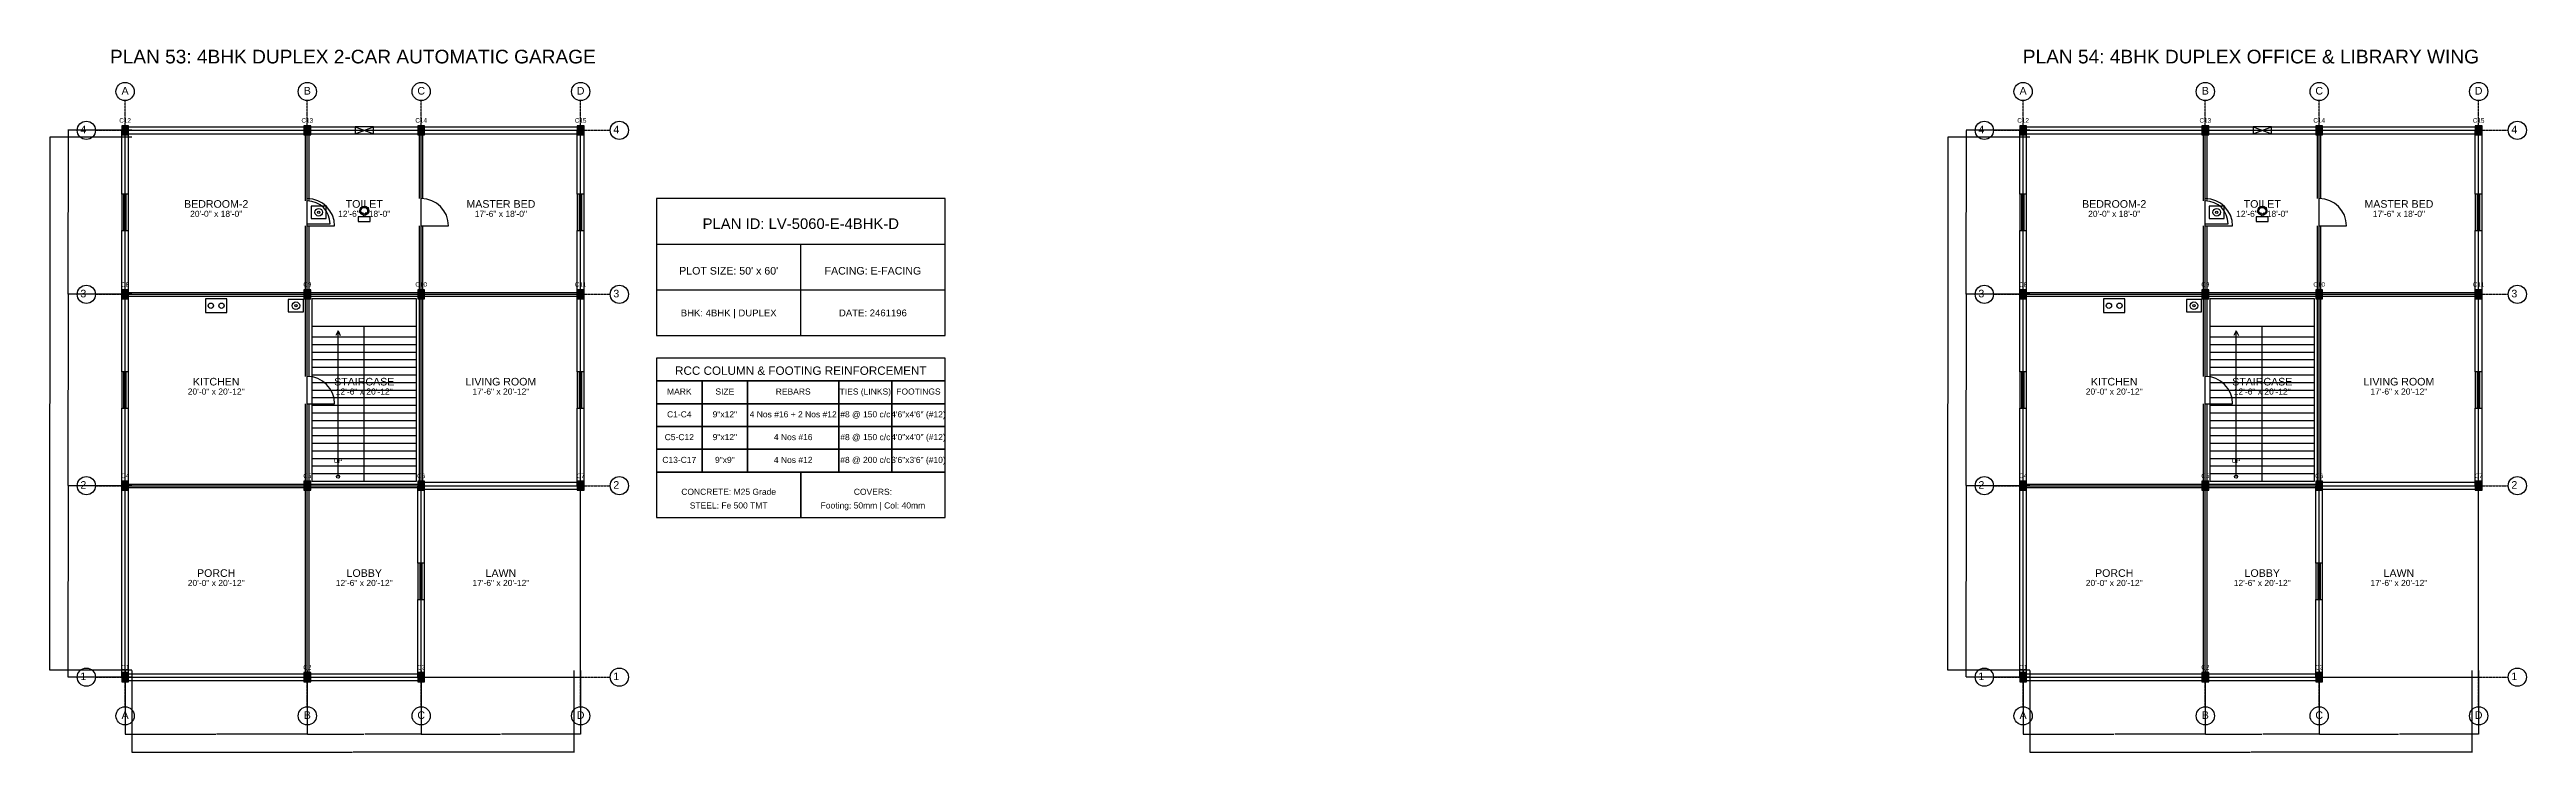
# Model space of a CAD drawing. Header units: inches. Extents: x -134 to 23580, y -99 to 23207.
# Drawn here: x 4900 to 8163, y 12401 to 13326 of the extents above; entities that cross this region are included whole.
import ezdxf
from ezdxf.enums import TextEntityAlignment as Align

# ---------------------------------------------------------------- set-up
doc = ezdxf.new("R2010")
doc.units = ezdxf.units.IN
doc.header["$MEASUREMENT"] = 0
doc.linetypes.add('CENTER', pattern=[2, 1.25, -0.25, 0.25, -0.25])
for name, color, linetype in [('A-COL-HATCH', 251, 'Continuous'), ('A-COLUMN', 1, 'Continuous'), ('A-DIM', 5, 'Continuous'), ('A-DOOR', 30, 'Continuous'), ('A-FIXTURE', 8, 'Continuous'), ('A-STAIR', 6, 'Continuous'), ('A-TEXT', 2, 'Continuous'), ('A-WALL-EXT', 7, 'Continuous'), ('A-WALL-INT', 9, 'Continuous'), ('A-WINDOW', 4, 'Continuous'), ('S-BEAM-FRAMING', 2, 'Continuous'), ('S-BUBBLE', 4, 'Continuous'), ('S-GRID-CENTER', 8, 'CENTER'), ('S-TABLE', 7, 'Continuous'), ('S-TEXT', 3, 'Continuous')]:
    doc.layers.add(name, color=color, linetype=linetype)
doc.styles.get("Standard").update_dxf_attribs({"font": 'arial.ttf'})
doc.dimstyles.get("Standard").update_dxf_attribs({"dimtxt": 0.18, "dimasz": 0.18, "dimexe": 0.18, "dimexo": 0.0625, "dimgap": 0.09, "dimtad": 0, "dimtih": 1, "dimtoh": 1, "dimdec": 4, "dimzin": 0, "dimdsep": 46, "dimtxsty": 'Standard', "dimcen": 0.09, "dimadec": 0, "dimazin": 0, "dimtfac": 1, "dimtdec": 4, "dimtofl": 0, "dimtmove": 0, "dimatfit": 3, "dimfxl": 1, "dimtolj": 1, "dimtzin": 0, "dimarcsym": 0})

# ---------------------------------------------------------------- blocks, each defined once
blk = doc.blocks.new('*D472')
at = {"layer": 'A-DIM', "color": 0, "lineweight": -2, "transparency": 16777216}
for p, q in [((5000, 12508.9), (5000, 12424.8)), ((5240, 12508.9), (5240, 12424.8)), ((5000.2, 12425), (5119.4, 12425)), ((5239.8, 12425), (5120.6, 12425))]:
    blk.add_line(p, q, dxfattribs=at)
at = {"layer": 'A-DIM', "color": 0, "transparency": 16777216}
for points in [[(5000.2, 12425), (5000.2, 12425), (5000, 12425)], [(5239.8, 12425), (5239.8, 12425), (5240, 12425)]]:
    blk.add_solid(points, dxfattribs=at)
at = {"layer": 'Defpoints', "color": 0, "transparency": 16777216}
for p in [(5000, 12509), (5240, 12509), (5240, 12425)]:
    blk.add_point(p, dxfattribs=at)
at = {"layer": 'A-DIM', "color": 0, "transparency": 16777216, "insert": (5120, 12425), "char_height": 0.18, "attachment_point": 5}
blk.add_mtext('\\A1;240.0000', dxfattribs=at)
blk = doc.blocks.new('*D473')
at = {"layer": 'A-DIM', "color": 0, "lineweight": -2, "transparency": 16777216}
for p, q in [((5240, 12508.9), (5240, 12424.8)), ((5390, 12508.9), (5390, 12424.8)), ((5240.2, 12425), (5314.4, 12425)), ((5389.8, 12425), (5315.6, 12425))]:
    blk.add_line(p, q, dxfattribs=at)
at = {"layer": 'A-DIM', "color": 0, "transparency": 16777216}
for points in [[(5240.2, 12425), (5240.2, 12425), (5240, 12425)], [(5389.8, 12425), (5389.8, 12425), (5390, 12425)]]:
    blk.add_solid(points, dxfattribs=at)
at = {"layer": 'Defpoints', "color": 0, "transparency": 16777216}
for p in [(5240, 12509), (5390, 12509), (5390, 12425)]:
    blk.add_point(p, dxfattribs=at)
at = {"layer": 'A-DIM', "color": 0, "transparency": 16777216, "insert": (5315, 12425), "char_height": 0.18, "attachment_point": 5}
blk.add_mtext('\\A1;150.0000', dxfattribs=at)
blk = doc.blocks.new('*D474')
at = {"layer": 'A-DIM', "color": 0, "lineweight": -2, "transparency": 16777216}
for p, q in [((5390, 12508.9), (5390, 12424.8)), ((5600, 12508.9), (5600, 12424.8)), ((5390.2, 12425), (5494.4, 12425)), ((5599.8, 12425), (5495.6, 12425))]:
    blk.add_line(p, q, dxfattribs=at)
at = {"layer": 'A-DIM', "color": 0, "transparency": 16777216}
for points in [[(5390.2, 12425), (5390.2, 12425), (5390, 12425)], [(5599.8, 12425), (5599.8, 12425), (5600, 12425)]]:
    blk.add_solid(points, dxfattribs=at)
at = {"layer": 'Defpoints', "color": 0, "transparency": 16777216}
for p in [(5390, 12509), (5600, 12509), (5600, 12425)]:
    blk.add_point(p, dxfattribs=at)
at = {"layer": 'A-DIM', "color": 0, "transparency": 16777216, "insert": (5495, 12425), "char_height": 0.18, "attachment_point": 5}
blk.add_mtext('\\A1;210.0000', dxfattribs=at)
blk = doc.blocks.new('*D475')
at = {"layer": 'A-DIM', "color": 0, "lineweight": -2, "transparency": 16777216}
for p, q in [((5009, 12508.9), (5009, 12400.8)), ((5591, 12508.9), (5591, 12400.8)), ((5009.2, 12401), (5299.4, 12401)), ((5590.8, 12401), (5300.6, 12401))]:
    blk.add_line(p, q, dxfattribs=at)
at = {"layer": 'A-DIM', "color": 0, "transparency": 16777216}
for points in [[(5009.2, 12401), (5009.2, 12401), (5009, 12401)], [(5590.8, 12401), (5590.8, 12401), (5591, 12401)]]:
    blk.add_solid(points, dxfattribs=at)
at = {"layer": 'Defpoints', "color": 0, "transparency": 16777216}
for p in [(5009, 12509), (5591, 12509), (5591, 12401)]:
    blk.add_point(p, dxfattribs=at)
at = {"layer": 'A-DIM', "color": 0, "transparency": 16777216, "insert": (5300, 12401), "char_height": 0.18, "attachment_point": 5}
blk.add_mtext('\\A1;582.0000', dxfattribs=at)
blk = doc.blocks.new('*D476')
at = {"layer": 'A-DIM', "color": 0, "lineweight": -2, "transparency": 16777216}
for p, q in [((5008.9, 12752), (4924.8, 12752)), ((4925, 12751.8), (4925, 12626.2)), ((4925, 12500.2), (4925, 12625.8)), ((5008.9, 12500), (4924.8, 12500))]:
    blk.add_line(p, q, dxfattribs=at)
at = {"layer": 'A-DIM', "color": 0, "transparency": 16777216}
for points in [[(4925, 12751.8), (4925, 12751.8), (4925, 12752)], [(4925, 12500.2), (4925, 12500.2), (4925, 12500)]]:
    blk.add_solid(points, dxfattribs=at)
at = {"layer": 'Defpoints', "color": 0, "transparency": 16777216}
for p in [(4925, 12752), (5009, 12752), (5009, 12500)]:
    blk.add_point(p, dxfattribs=at)
at = {"layer": 'A-DIM', "color": 0, "transparency": 16777216, "insert": (4925, 12626), "char_height": 0.18, "attachment_point": 5}
blk.add_mtext('\\A1;252.0000', dxfattribs=at)
blk = doc.blocks.new('*D477')
at = {"layer": 'A-DIM', "color": 0, "lineweight": -2, "transparency": 16777216}
for p, q in [((5008.9, 13004), (4924.8, 13004)), ((4925, 13003.8), (4925, 12878.2)), ((4925, 12752.2), (4925, 12877.8)), ((5008.9, 12752), (4924.8, 12752))]:
    blk.add_line(p, q, dxfattribs=at)
at = {"layer": 'A-DIM', "color": 0, "transparency": 16777216}
for points in [[(4925, 13003.8), (4925, 13003.8), (4925, 13004)], [(4925, 12752.2), (4925, 12752.2), (4925, 12752)]]:
    blk.add_solid(points, dxfattribs=at)
at = {"layer": 'Defpoints', "color": 0, "transparency": 16777216}
for p in [(4925, 13004), (5009, 13004), (5009, 12752)]:
    blk.add_point(p, dxfattribs=at)
at = {"layer": 'A-DIM', "color": 0, "transparency": 16777216, "insert": (4925, 12878), "char_height": 0.18, "attachment_point": 5}
blk.add_mtext('\\A1;252.0000', dxfattribs=at)
blk = doc.blocks.new('*D478')
at = {"layer": 'A-DIM', "color": 0, "lineweight": -2, "transparency": 16777216}
for p, q in [((5008.9, 13220), (4924.8, 13220)), ((4925, 13219.8), (4925, 13112.2)), ((4925, 13004.2), (4925, 13111.8)), ((5008.9, 13004), (4924.8, 13004))]:
    blk.add_line(p, q, dxfattribs=at)
at = {"layer": 'A-DIM', "color": 0, "transparency": 16777216}
for points in [[(4925, 13219.8), (4925, 13219.8), (4925, 13220)], [(4925, 13004.2), (4925, 13004.2), (4925, 13004)]]:
    blk.add_solid(points, dxfattribs=at)
at = {"layer": 'Defpoints', "color": 0, "transparency": 16777216}
for p in [(4925, 13220), (5009, 13220), (5009, 13004)]:
    blk.add_point(p, dxfattribs=at)
at = {"layer": 'A-DIM', "color": 0, "transparency": 16777216, "insert": (4925, 13112), "char_height": 0.18, "attachment_point": 5}
blk.add_mtext('\\A1;216.0000', dxfattribs=at)
blk = doc.blocks.new('*D479')
at = {"layer": 'A-DIM', "color": 0, "lineweight": -2, "transparency": 16777216}
for p, q in [((5008.9, 13211), (4900.8, 13211)), ((4901, 13210.8), (4901, 12860.2)), ((4901, 12509.2), (4901, 12859.8)), ((5008.9, 12509), (4900.8, 12509))]:
    blk.add_line(p, q, dxfattribs=at)
at = {"layer": 'A-DIM', "color": 0, "transparency": 16777216}
for points in [[(4901, 13210.8), (4901, 13210.8), (4901, 13211)], [(4901, 12509.2), (4901, 12509.2), (4901, 12509)]]:
    blk.add_solid(points, dxfattribs=at)
at = {"layer": 'Defpoints', "color": 0, "transparency": 16777216}
for p in [(4901, 13211), (5009, 13211), (5009, 12509)]:
    blk.add_point(p, dxfattribs=at)
at = {"layer": 'A-DIM', "color": 0, "transparency": 16777216, "insert": (4901, 12860), "char_height": 0.18, "attachment_point": 5}
blk.add_mtext('\\A1;702.0000', dxfattribs=at)
blk = doc.blocks.new('*D480')
at = {"layer": 'A-DIM', "color": 0, "lineweight": -2, "transparency": 16777216}
for p, q in [((7500, 12508.9), (7500, 12424.8)), ((7740, 12508.9), (7740, 12424.8)), ((7500.2, 12425), (7619.4, 12425)), ((7739.8, 12425), (7620.6, 12425))]:
    blk.add_line(p, q, dxfattribs=at)
at = {"layer": 'A-DIM', "color": 0, "transparency": 16777216}
for points in [[(7500.2, 12425), (7500.2, 12425), (7500, 12425)], [(7739.8, 12425), (7739.8, 12425), (7740, 12425)]]:
    blk.add_solid(points, dxfattribs=at)
at = {"layer": 'Defpoints', "color": 0, "transparency": 16777216}
for p in [(7500, 12509), (7740, 12509), (7740, 12425)]:
    blk.add_point(p, dxfattribs=at)
at = {"layer": 'A-DIM', "color": 0, "transparency": 16777216, "insert": (7620, 12425), "char_height": 0.18, "attachment_point": 5}
blk.add_mtext('\\A1;240.0000', dxfattribs=at)
blk = doc.blocks.new('*D481')
at = {"layer": 'A-DIM', "color": 0, "lineweight": -2, "transparency": 16777216}
for p, q in [((7740, 12508.9), (7740, 12424.8)), ((7890, 12508.9), (7890, 12424.8)), ((7740.2, 12425), (7814.4, 12425)), ((7889.8, 12425), (7815.6, 12425))]:
    blk.add_line(p, q, dxfattribs=at)
at = {"layer": 'A-DIM', "color": 0, "transparency": 16777216}
for points in [[(7740.2, 12425), (7740.2, 12425), (7740, 12425)], [(7889.8, 12425), (7889.8, 12425), (7890, 12425)]]:
    blk.add_solid(points, dxfattribs=at)
at = {"layer": 'Defpoints', "color": 0, "transparency": 16777216}
for p in [(7740, 12509), (7890, 12509), (7890, 12425)]:
    blk.add_point(p, dxfattribs=at)
at = {"layer": 'A-DIM', "color": 0, "transparency": 16777216, "insert": (7815, 12425), "char_height": 0.18, "attachment_point": 5}
blk.add_mtext('\\A1;150.0000', dxfattribs=at)
blk = doc.blocks.new('*D482')
at = {"layer": 'A-DIM', "color": 0, "lineweight": -2, "transparency": 16777216}
for p, q in [((7890, 12508.9), (7890, 12424.8)), ((8100, 12508.9), (8100, 12424.8)), ((7890.2, 12425), (7994.4, 12425)), ((8099.8, 12425), (7995.6, 12425))]:
    blk.add_line(p, q, dxfattribs=at)
at = {"layer": 'A-DIM', "color": 0, "transparency": 16777216}
for points in [[(7890.2, 12425), (7890.2, 12425), (7890, 12425)], [(8099.8, 12425), (8099.8, 12425), (8100, 12425)]]:
    blk.add_solid(points, dxfattribs=at)
at = {"layer": 'Defpoints', "color": 0, "transparency": 16777216}
for p in [(7890, 12509), (8100, 12509), (8100, 12425)]:
    blk.add_point(p, dxfattribs=at)
at = {"layer": 'A-DIM', "color": 0, "transparency": 16777216, "insert": (7995, 12425), "char_height": 0.18, "attachment_point": 5}
blk.add_mtext('\\A1;210.0000', dxfattribs=at)
blk = doc.blocks.new('*D483')
at = {"layer": 'A-DIM', "color": 0, "lineweight": -2, "transparency": 16777216}
for p, q in [((7509, 12508.9), (7509, 12400.8)), ((8091, 12508.9), (8091, 12400.8)), ((7509.2, 12401), (7799.4, 12401)), ((8090.8, 12401), (7800.6, 12401))]:
    blk.add_line(p, q, dxfattribs=at)
at = {"layer": 'A-DIM', "color": 0, "transparency": 16777216}
for points in [[(7509.2, 12401), (7509.2, 12401), (7509, 12401)], [(8090.8, 12401), (8090.8, 12401), (8091, 12401)]]:
    blk.add_solid(points, dxfattribs=at)
at = {"layer": 'Defpoints', "color": 0, "transparency": 16777216}
for p in [(7509, 12509), (8091, 12509), (8091, 12401)]:
    blk.add_point(p, dxfattribs=at)
at = {"layer": 'A-DIM', "color": 0, "transparency": 16777216, "insert": (7800, 12401), "char_height": 0.18, "attachment_point": 5}
blk.add_mtext('\\A1;582.0000', dxfattribs=at)
blk = doc.blocks.new('*D484')
at = {"layer": 'A-DIM', "color": 0, "lineweight": -2, "transparency": 16777216}
for p, q in [((7508.9, 12752), (7424.8, 12752)), ((7425, 12751.8), (7425, 12626.2)), ((7425, 12500.2), (7425, 12625.8)), ((7508.9, 12500), (7424.8, 12500))]:
    blk.add_line(p, q, dxfattribs=at)
at = {"layer": 'A-DIM', "color": 0, "transparency": 16777216}
for points in [[(7425, 12751.8), (7425, 12751.8), (7425, 12752)], [(7425, 12500.2), (7425, 12500.2), (7425, 12500)]]:
    blk.add_solid(points, dxfattribs=at)
at = {"layer": 'Defpoints', "color": 0, "transparency": 16777216}
for p in [(7425, 12752), (7509, 12752), (7509, 12500)]:
    blk.add_point(p, dxfattribs=at)
at = {"layer": 'A-DIM', "color": 0, "transparency": 16777216, "insert": (7425, 12626), "char_height": 0.18, "attachment_point": 5}
blk.add_mtext('\\A1;252.0000', dxfattribs=at)
blk = doc.blocks.new('*D485')
at = {"layer": 'A-DIM', "color": 0, "lineweight": -2, "transparency": 16777216}
for p, q in [((7508.9, 13004), (7424.8, 13004)), ((7425, 13003.8), (7425, 12878.2)), ((7425, 12752.2), (7425, 12877.8)), ((7508.9, 12752), (7424.8, 12752))]:
    blk.add_line(p, q, dxfattribs=at)
at = {"layer": 'A-DIM', "color": 0, "transparency": 16777216}
for points in [[(7425, 13003.8), (7425, 13003.8), (7425, 13004)], [(7425, 12752.2), (7425, 12752.2), (7425, 12752)]]:
    blk.add_solid(points, dxfattribs=at)
at = {"layer": 'Defpoints', "color": 0, "transparency": 16777216}
for p in [(7425, 13004), (7509, 13004), (7509, 12752)]:
    blk.add_point(p, dxfattribs=at)
at = {"layer": 'A-DIM', "color": 0, "transparency": 16777216, "insert": (7425, 12878), "char_height": 0.18, "attachment_point": 5}
blk.add_mtext('\\A1;252.0000', dxfattribs=at)
blk = doc.blocks.new('*D486')
at = {"layer": 'A-DIM', "color": 0, "lineweight": -2, "transparency": 16777216}
for p, q in [((7508.9, 13220), (7424.8, 13220)), ((7425, 13219.8), (7425, 13112.2)), ((7425, 13004.2), (7425, 13111.8)), ((7508.9, 13004), (7424.8, 13004))]:
    blk.add_line(p, q, dxfattribs=at)
at = {"layer": 'A-DIM', "color": 0, "transparency": 16777216}
for points in [[(7425, 13219.8), (7425, 13219.8), (7425, 13220)], [(7425, 13004.2), (7425, 13004.2), (7425, 13004)]]:
    blk.add_solid(points, dxfattribs=at)
at = {"layer": 'Defpoints', "color": 0, "transparency": 16777216}
for p in [(7425, 13220), (7509, 13220), (7509, 13004)]:
    blk.add_point(p, dxfattribs=at)
at = {"layer": 'A-DIM', "color": 0, "transparency": 16777216, "insert": (7425, 13112), "char_height": 0.18, "attachment_point": 5}
blk.add_mtext('\\A1;216.0000', dxfattribs=at)
blk = doc.blocks.new('*D487')
at = {"layer": 'A-DIM', "color": 0, "lineweight": -2, "transparency": 16777216}
for p, q in [((7508.9, 13211), (7400.8, 13211)), ((7401, 13210.8), (7401, 12860.2)), ((7401, 12509.2), (7401, 12859.8)), ((7508.9, 12509), (7400.8, 12509))]:
    blk.add_line(p, q, dxfattribs=at)
at = {"layer": 'A-DIM', "color": 0, "transparency": 16777216}
for points in [[(7401, 13210.8), (7401, 13210.8), (7401, 13211)], [(7401, 12509.2), (7401, 12509.2), (7401, 12509)]]:
    blk.add_solid(points, dxfattribs=at)
at = {"layer": 'Defpoints', "color": 0, "transparency": 16777216}
for p in [(7401, 13211), (7509, 13211), (7509, 12509)]:
    blk.add_point(p, dxfattribs=at)
at = {"layer": 'A-DIM', "color": 0, "transparency": 16777216, "insert": (7401, 12860), "char_height": 0.18, "attachment_point": 5}
blk.add_mtext('\\A1;702.0000', dxfattribs=at)

msp = doc.modelspace()

# ---------------------------------------------------------------- linework, layer by layer
at = {"layer": 'A-COL-HATCH'}
for points in [[(4995.5, 13214), (5004.5, 13214), (4995.5, 13226), (5004.5, 13226)], [(5235.5, 13214), (5244.5, 13214), (5235.5, 13226), (5244.5, 13226)], [(5385.5, 13214), (5394.5, 13214), (5385.5, 13226), (5394.5, 13226)], [(5595.5, 13214), (5604.5, 13214), (5595.5, 13226), (5604.5, 13226)], [(7495.5, 13214), (7504.5, 13214), (7495.5, 13226), (7504.5, 13226)], [(7735.5, 13214), (7744.5, 13214), (7735.5, 13226), (7744.5, 13226)], [(7885.5, 13214), (7894.5, 13214), (7885.5, 13226), (7894.5, 13226)], [(8095.5, 13214), (8104.5, 13214), (8095.5, 13226), (8104.5, 13226)], [(4995.5, 12998), (5004.5, 12998), (4995.5, 13010), (5004.5, 13010)], [(5235.5, 12998), (5244.5, 12998), (5235.5, 13010), (5244.5, 13010)], [(5385.5, 12998), (5394.5, 12998), (5385.5, 13010), (5394.5, 13010)], [(5595.5, 12998), (5604.5, 12998), (5595.5, 13010), (5604.5, 13010)], [(7495.5, 12998), (7504.5, 12998), (7495.5, 13010), (7504.5, 13010)], [(7735.5, 12998), (7744.5, 12998), (7735.5, 13010), (7744.5, 13010)], [(7885.5, 12998), (7894.5, 12998), (7885.5, 13010), (7894.5, 13010)], [(8095.5, 12998), (8104.5, 12998), (8095.5, 13010), (8104.5, 13010)], [(4995.5, 12746), (5004.5, 12746), (4995.5, 12758), (5004.5, 12758)], [(5235.5, 12746), (5244.5, 12746), (5235.5, 12758), (5244.5, 12758)], [(5385.5, 12746), (5394.5, 12746), (5385.5, 12758), (5394.5, 12758)], [(5595.5, 12746), (5604.5, 12746), (5595.5, 12758), (5604.5, 12758)], [(7495.5, 12746), (7504.5, 12746), (7495.5, 12758), (7504.5, 12758)], [(7735.5, 12746), (7744.5, 12746), (7735.5, 12758), (7744.5, 12758)], [(7885.5, 12746), (7894.5, 12746), (7885.5, 12758), (7894.5, 12758)], [(8095.5, 12746), (8104.5, 12746), (8095.5, 12758), (8104.5, 12758)], [(4995.5, 12494), (5004.5, 12494), (4995.5, 12506), (5004.5, 12506)], [(5235.5, 12494), (5244.5, 12494), (5235.5, 12506), (5244.5, 12506)], [(5385.5, 12494), (5394.5, 12494), (5385.5, 12506), (5394.5, 12506)], [(7495.5, 12494), (7504.5, 12494), (7495.5, 12506), (7504.5, 12506)], [(7735.5, 12494), (7744.5, 12494), (7735.5, 12506), (7744.5, 12506)], [(7885.5, 12494), (7894.5, 12494), (7885.5, 12506), (7894.5, 12506)]]:
    msp.add_solid(points, dxfattribs=at)
at = {"layer": 'A-COLUMN'}
for points in [[(4995.5, 13214), (5004.5, 13214), (5004.5, 13226), (4995.5, 13226)], [(5235.5, 13214), (5244.5, 13214), (5244.5, 13226), (5235.5, 13226)], [(5385.5, 13214), (5394.5, 13214), (5394.5, 13226), (5385.5, 13226)], [(5595.5, 13214), (5604.5, 13214), (5604.5, 13226), (5595.5, 13226)], [(7495.5, 13214), (7504.5, 13214), (7504.5, 13226), (7495.5, 13226)], [(7735.5, 13214), (7744.5, 13214), (7744.5, 13226), (7735.5, 13226)], [(7885.5, 13214), (7894.5, 13214), (7894.5, 13226), (7885.5, 13226)], [(8095.5, 13214), (8104.5, 13214), (8104.5, 13226), (8095.5, 13226)], [(4995.5, 12998), (5004.5, 12998), (5004.5, 13010), (4995.5, 13010)], [(5235.5, 12998), (5244.5, 12998), (5244.5, 13010), (5235.5, 13010)], [(5385.5, 12998), (5394.5, 12998), (5394.5, 13010), (5385.5, 13010)], [(5595.5, 12998), (5604.5, 12998), (5604.5, 13010), (5595.5, 13010)], [(7495.5, 12998), (7504.5, 12998), (7504.5, 13010), (7495.5, 13010)], [(7735.5, 12998), (7744.5, 12998), (7744.5, 13010), (7735.5, 13010)], [(7885.5, 12998), (7894.5, 12998), (7894.5, 13010), (7885.5, 13010)], [(8095.5, 12998), (8104.5, 12998), (8104.5, 13010), (8095.5, 13010)], [(4995.5, 12746), (5004.5, 12746), (5004.5, 12758), (4995.5, 12758)], [(5235.5, 12746), (5244.5, 12746), (5244.5, 12758), (5235.5, 12758)], [(5385.5, 12746), (5394.5, 12746), (5394.5, 12758), (5385.5, 12758)], [(5595.5, 12746), (5604.5, 12746), (5604.5, 12758), (5595.5, 12758)], [(7495.5, 12746), (7504.5, 12746), (7504.5, 12758), (7495.5, 12758)], [(7735.5, 12746), (7744.5, 12746), (7744.5, 12758), (7735.5, 12758)], [(7885.5, 12746), (7894.5, 12746), (7894.5, 12758), (7885.5, 12758)], [(8095.5, 12746), (8104.5, 12746), (8104.5, 12758), (8095.5, 12758)], [(4995.5, 12494), (5004.5, 12494), (5004.5, 12506), (4995.5, 12506)], [(5235.5, 12494), (5244.5, 12494), (5244.5, 12506), (5235.5, 12506)], [(5385.5, 12494), (5394.5, 12494), (5394.5, 12506), (5385.5, 12506)], [(7495.5, 12494), (7504.5, 12494), (7504.5, 12506), (7495.5, 12506)], [(7735.5, 12494), (7744.5, 12494), (7744.5, 12506), (7735.5, 12506)], [(7885.5, 12494), (7894.5, 12494), (7894.5, 12506), (7885.5, 12506)]]:
    msp.add_lwpolyline(points, close=True, dxfattribs=at)
at = {"layer": 'A-DOOR'}
for p, q in [((5240, 13097), (5270, 13097)), ((5240, 13094), (5276, 13094)), ((5390, 13094), (5426, 13094)), ((7740, 13097), (7770, 13097)), ((7740, 13094), (7776, 13094)), ((7890, 13094), (7926, 13094)), ((5240, 12860), (5276, 12860)), ((7740, 12860), (7776, 12860))]:
    msp.add_line(p, q, dxfattribs=at)
for centre, radius in [((5240, 13094), 36), ((5240, 13097), 30), ((5390, 13094), 36), ((7740, 13094), 36), ((7740, 13097), 30), ((7890, 13094), 36), ((5240, 12860), 36), ((7740, 12860), 36)]:
    msp.add_arc(centre, radius, 0, 90, dxfattribs=at)
at = {"layer": 'A-FIXTURE'}
for points in [[(5245, 13104), (5265, 13104), (5265, 13120), (5245, 13120)], [(7745, 13104), (7765, 13104), (7765, 13120), (7745, 13120)], [(5307, 13100), (5323, 13100), (5323, 13106), (5307, 13106)], [(7807, 13100), (7823, 13100), (7823, 13106), (7807, 13106)], [(5106, 12980), (5134, 12980), (5134, 12998), (5106, 12998)], [(5215, 12981), (5235, 12981), (5235, 12997), (5215, 12997)], [(7606, 12980), (7634, 12980), (7634, 12998), (7606, 12998)], [(7715, 12981), (7735, 12981), (7735, 12997), (7715, 12997)]]:
    msp.add_lwpolyline(points, close=True, dxfattribs=at)
for centre, radius in [((5255, 13112), 5), ((5315, 13114), 6), ((5315, 13114), 4.5), ((7755, 13112), 5), ((7815, 13114), 6), ((7815, 13114), 4.5), ((5255, 13112), 1.5), ((7755, 13112), 1.5), ((5113, 12989), 3.5), ((5127, 12989), 3.5), ((5225, 12989), 5), ((5225, 12989), 1.5), ((7613, 12989), 3.5), ((7627, 12989), 3.5), ((7725, 12989), 5), ((7725, 12989), 1.5)]:
    msp.add_circle(centre, radius, dxfattribs=at)
at = {"layer": 'A-STAIR'}
for p, q in [((5246, 12962), (5384, 12962)), ((5280.5, 12956), (5277.5, 12950)), ((5280.5, 12764), (5280.5, 12956)), ((5280.5, 12956), (5283.5, 12950)), ((5315, 12758), (5315, 12962)), ((7746, 12962), (7884, 12962)), ((7780.5, 12956), (7777.5, 12950)), ((7780.5, 12764), (7780.5, 12956)), ((7780.5, 12956), (7783.5, 12950)), ((7815, 12758), (7815, 12962)), ((5246, 12948), (5315, 12948)), ((5246, 12938), (5315, 12938)), ((5246, 12928), (5315, 12928)), ((5315, 12948), (5384, 12948)), ((5315, 12938), (5384, 12938)), ((5315, 12928), (5384, 12928)), ((7746, 12948), (7815, 12948)), ((7746, 12938), (7815, 12938)), ((7746, 12928), (7815, 12928)), ((7815, 12948), (7884, 12948)), ((7815, 12938), (7884, 12938)), ((7815, 12928), (7884, 12928)), ((5246, 12918), (5315, 12918)), ((5246, 12908), (5315, 12908)), ((5246, 12898), (5315, 12898)), ((5246, 12888), (5315, 12888)), ((5315, 12918), (5384, 12918)), ((5315, 12908), (5384, 12908)), ((5315, 12898), (5384, 12898)), ((5315, 12888), (5384, 12888)), ((7746, 12918), (7815, 12918)), ((7746, 12908), (7815, 12908)), ((7746, 12898), (7815, 12898)), ((7746, 12888), (7815, 12888)), ((7815, 12918), (7884, 12918)), ((7815, 12908), (7884, 12908)), ((7815, 12898), (7884, 12898)), ((7815, 12888), (7884, 12888)), ((5246, 12878), (5315, 12878)), ((5246, 12868), (5315, 12868)), ((5246, 12858), (5315, 12858)), ((5315, 12878), (5384, 12878)), ((5315, 12868), (5384, 12868)), ((5315, 12858), (5384, 12858)), ((7746, 12878), (7815, 12878)), ((7746, 12868), (7815, 12868)), ((7746, 12858), (7815, 12858)), ((7815, 12878), (7884, 12878)), ((7815, 12868), (7884, 12868)), ((7815, 12858), (7884, 12858)), ((5246, 12848), (5315, 12848)), ((5246, 12838), (5315, 12838)), ((5246, 12828), (5315, 12828)), ((5315, 12848), (5384, 12848)), ((5315, 12838), (5384, 12838)), ((5315, 12828), (5384, 12828)), ((7746, 12848), (7815, 12848)), ((7746, 12838), (7815, 12838)), ((7746, 12828), (7815, 12828)), ((7815, 12848), (7884, 12848)), ((7815, 12838), (7884, 12838)), ((7815, 12828), (7884, 12828)), ((5246, 12818), (5315, 12818)), ((5246, 12808), (5315, 12808)), ((5246, 12798), (5315, 12798)), ((5315, 12818), (5384, 12818)), ((5315, 12808), (5384, 12808)), ((5315, 12798), (5384, 12798)), ((7746, 12818), (7815, 12818)), ((7746, 12808), (7815, 12808)), ((7746, 12798), (7815, 12798)), ((7815, 12818), (7884, 12818)), ((7815, 12808), (7884, 12808)), ((7815, 12798), (7884, 12798)), ((5246, 12788), (5315, 12788)), ((5246, 12778), (5315, 12778)), ((5246, 12768), (5315, 12768)), ((5315, 12788), (5384, 12788)), ((5315, 12778), (5384, 12778)), ((5315, 12768), (5384, 12768)), ((7746, 12788), (7815, 12788)), ((7746, 12778), (7815, 12778)), ((7746, 12768), (7815, 12768)), ((7815, 12788), (7884, 12788)), ((7815, 12778), (7884, 12778)), ((7815, 12768), (7884, 12768))]:
    msp.add_line(p, q, dxfattribs=at)
for points in [[(5246, 12758), (5384, 12758), (5384, 12998), (5246, 12998)], [(7746, 12758), (7884, 12758), (7884, 12998), (7746, 12998)]]:
    msp.add_lwpolyline(points, close=True, dxfattribs=at)
for centre in [(5280.5, 12764), (7780.5, 12764)]:
    msp.add_circle(centre, 2, dxfattribs=at)
at = {"layer": 'A-WALL-EXT'}
for p, q in [((4995.5, 13136), (4995.5, 13220)), ((5000, 13224.5), (5240, 13224.5)), ((5000, 13215.5), (5240, 13215.5)), ((5004.5, 13136), (5004.5, 13220)), ((5240, 13224.5), (5303, 13224.5)), ((5240, 13215.5), (5303, 13215.5)), ((5327, 13224.5), (5390, 13224.5)), ((5327, 13215.5), (5390, 13215.5)), ((5390, 13224.5), (5600, 13224.5)), ((5390, 13215.5), (5600, 13215.5)), ((5595.5, 13136), (5595.5, 13220)), ((5604.5, 13136), (5604.5, 13220)), ((7495.5, 13136), (7495.5, 13220)), ((7500, 13224.5), (7740, 13224.5)), ((7500, 13215.5), (7740, 13215.5)), ((7504.5, 13136), (7504.5, 13220)), ((7740, 13224.5), (7803, 13224.5)), ((7740, 13215.5), (7803, 13215.5)), ((7827, 13224.5), (7890, 13224.5)), ((7827, 13215.5), (7890, 13215.5)), ((7890, 13224.5), (8100, 13224.5)), ((7890, 13215.5), (8100, 13215.5)), ((8095.5, 13136), (8095.5, 13220)), ((8104.5, 13136), (8104.5, 13220)), ((4995.5, 13004), (4995.5, 13088)), ((5004.5, 13004), (5004.5, 13088)), ((5595.5, 13004), (5595.5, 13088)), ((5604.5, 13004), (5604.5, 13088)), ((7495.5, 13004), (7495.5, 13088)), ((7504.5, 13004), (7504.5, 13088)), ((8095.5, 13004), (8095.5, 13088)), ((8104.5, 13004), (8104.5, 13088)), ((5700, 13070), (6080, 13070)), ((5890, 12950), (5890, 13070)), ((4995.5, 12902), (4995.5, 13004)), ((5004.5, 12902), (5004.5, 13004)), ((5595.5, 12902), (5595.5, 13004)), ((5604.5, 12902), (5604.5, 13004)), ((5700, 13010), (6080, 13010)), ((7495.5, 12902), (7495.5, 13004)), ((7504.5, 12902), (7504.5, 13004)), ((8095.5, 12902), (8095.5, 13004)), ((8104.5, 12902), (8104.5, 13004)), ((4995.5, 12752), (4995.5, 12854)), ((5004.5, 12752), (5004.5, 12854)), ((5595.5, 12752), (5595.5, 12854)), ((5604.5, 12752), (5604.5, 12854)), ((7495.5, 12752), (7495.5, 12854)), ((7504.5, 12752), (7504.5, 12854)), ((8095.5, 12752), (8095.5, 12854)), ((8104.5, 12752), (8104.5, 12854)), ((5390, 12756.5), (5600, 12756.5)), ((7890, 12756.5), (8100, 12756.5)), ((4995.5, 12500), (4995.5, 12752)), ((5004.5, 12500), (5004.5, 12752)), ((5385.5, 12650), (5385.5, 12752)), ((5390, 12747.5), (5600, 12747.5)), ((5394.5, 12650), (5394.5, 12752)), ((7495.5, 12500), (7495.5, 12752)), ((7504.5, 12500), (7504.5, 12752)), ((7885.5, 12650), (7885.5, 12752)), ((7890, 12747.5), (8100, 12747.5)), ((7894.5, 12650), (7894.5, 12752)), ((5385.5, 12500), (5385.5, 12602)), ((5394.5, 12500), (5394.5, 12602)), ((7885.5, 12500), (7885.5, 12602)), ((7894.5, 12500), (7894.5, 12602)), ((5000, 12504.5), (5240, 12504.5)), ((5000, 12495.5), (5240, 12495.5)), ((5240, 12504.5), (5390, 12504.5)), ((5240, 12495.5), (5390, 12495.5)), ((7500, 12504.5), (7740, 12504.5)), ((7500, 12495.5), (7740, 12495.5)), ((7740, 12504.5), (7890, 12504.5)), ((7740, 12495.5), (7890, 12495.5))]:
    msp.add_line(p, q, dxfattribs=at)
msp.add_lwpolyline([(5700, 12950), (6080, 12950), (6080, 13130), (5700, 13130)], close=True, dxfattribs=at)
at = {"layer": 'A-WALL-INT'}
for p, q in [((5237.75, 13127), (5237.75, 13220)), ((5242.25, 13127), (5242.25, 13220)), ((5387.75, 13130), (5387.75, 13220)), ((5392.25, 13130), (5392.25, 13220)), ((7737.75, 13127), (7737.75, 13220)), ((7742.25, 13127), (7742.25, 13220)), ((7887.75, 13130), (7887.75, 13220)), ((7892.25, 13130), (7892.25, 13220)), ((5237.75, 13004), (5237.75, 13094)), ((5242.25, 13004), (5242.25, 13094)), ((5387.75, 13004), (5387.75, 13094)), ((5392.25, 13004), (5392.25, 13094)), ((7737.75, 13004), (7737.75, 13094)), ((7742.25, 13004), (7742.25, 13094)), ((7887.75, 13004), (7887.75, 13094)), ((7892.25, 13004), (7892.25, 13094)), ((5000, 13006.25), (5240, 13006.25)), ((5000, 13001.75), (5240, 13001.75)), ((5237.75, 12896), (5237.75, 13004)), ((5240, 13006.25), (5390, 13006.25)), ((5240, 13001.75), (5390, 13001.75)), ((5242.25, 12896), (5242.25, 13004)), ((5387.75, 12752), (5387.75, 13004)), ((5390, 13006.25), (5600, 13006.25)), ((5390, 13001.75), (5600, 13001.75)), ((5392.25, 12752), (5392.25, 13004)), ((7500, 13006.25), (7740, 13006.25)), ((7500, 13001.75), (7740, 13001.75)), ((7737.75, 12896), (7737.75, 13004)), ((7740, 13006.25), (7890, 13006.25)), ((7740, 13001.75), (7890, 13001.75)), ((7742.25, 12896), (7742.25, 13004)), ((7887.75, 12752), (7887.75, 13004)), ((7890, 13006.25), (8100, 13006.25)), ((7890, 13001.75), (8100, 13001.75)), ((7892.25, 12752), (7892.25, 13004)), ((5237.75, 12752), (5237.75, 12860)), ((5242.25, 12752), (5242.25, 12860)), ((7737.75, 12752), (7737.75, 12860)), ((7742.25, 12752), (7742.25, 12860)), ((5000, 12754.25), (5240, 12754.25)), ((5000, 12749.75), (5240, 12749.75)), ((5237.75, 12500), (5237.75, 12752)), ((5240, 12754.25), (5390, 12754.25)), ((5240, 12749.75), (5390, 12749.75)), ((5242.25, 12500), (5242.25, 12752)), ((7500, 12754.25), (7740, 12754.25)), ((7500, 12749.75), (7740, 12749.75)), ((7737.75, 12500), (7737.75, 12752)), ((7740, 12754.25), (7890, 12754.25)), ((7740, 12749.75), (7890, 12749.75)), ((7742.25, 12500), (7742.25, 12752))]:
    msp.add_line(p, q, dxfattribs=at)
at = {"layer": 'A-WINDOW'}
for p, q in [((5303, 13215.5), (5327, 13224.5)), ((5303, 13224.5), (5327, 13215.5)), ((7803, 13215.5), (7827, 13224.5)), ((7803, 13224.5), (7827, 13215.5)), ((4998.5, 13088), (4998.5, 13136)), ((5001.5, 13088), (5001.5, 13136)), ((5598.5, 13088), (5598.5, 13136)), ((5601.5, 13088), (5601.5, 13136)), ((7498.5, 13088), (7498.5, 13136)), ((7501.5, 13088), (7501.5, 13136)), ((8098.5, 13088), (8098.5, 13136)), ((8101.5, 13088), (8101.5, 13136)), ((4998.5, 12854), (4998.5, 12902)), ((5001.5, 12854), (5001.5, 12902)), ((5598.5, 12854), (5598.5, 12902)), ((5601.5, 12854), (5601.5, 12902)), ((7498.5, 12854), (7498.5, 12902)), ((7501.5, 12854), (7501.5, 12902)), ((8098.5, 12854), (8098.5, 12902)), ((8101.5, 12854), (8101.5, 12902)), ((5388.5, 12602), (5388.5, 12650)), ((5391.5, 12602), (5391.5, 12650)), ((7888.5, 12602), (7888.5, 12650)), ((7891.5, 12602), (7891.5, 12650))]:
    msp.add_line(p, q, dxfattribs=at)
for points in [[(5303, 13215.5), (5327, 13215.5), (5327, 13224.5), (5303, 13224.5)], [(7803, 13215.5), (7827, 13215.5), (7827, 13224.5), (7803, 13224.5)], [(4995.5, 13088), (5004.5, 13088), (5004.5, 13136), (4995.5, 13136)], [(5595.5, 13088), (5604.5, 13088), (5604.5, 13136), (5595.5, 13136)], [(7495.5, 13088), (7504.5, 13088), (7504.5, 13136), (7495.5, 13136)], [(8095.5, 13088), (8104.5, 13088), (8104.5, 13136), (8095.5, 13136)], [(4995.5, 12854), (5004.5, 12854), (5004.5, 12902), (4995.5, 12902)], [(5595.5, 12854), (5604.5, 12854), (5604.5, 12902), (5595.5, 12902)], [(7495.5, 12854), (7504.5, 12854), (7504.5, 12902), (7495.5, 12902)], [(8095.5, 12854), (8104.5, 12854), (8104.5, 12902), (8095.5, 12902)], [(5385.5, 12602), (5394.5, 12602), (5394.5, 12650), (5385.5, 12650)], [(7885.5, 12602), (7894.5, 12602), (7894.5, 12650), (7885.5, 12650)]]:
    msp.add_lwpolyline(points, close=True, dxfattribs=at)
at = {"layer": 'S-BEAM-FRAMING'}
for p, q in [((5000, 12500), (5000, 13220)), ((5000, 13220), (5600, 13220)), ((5240, 12500), (5240, 13220)), ((5390, 12500), (5390, 13220)), ((5600, 12500), (5600, 13220)), ((7500, 12500), (7500, 13220)), ((7500, 13220), (8100, 13220)), ((7740, 12500), (7740, 13220)), ((7890, 12500), (7890, 13220)), ((8100, 12500), (8100, 13220)), ((5000, 13004), (5600, 13004)), ((7500, 13004), (8100, 13004)), ((5000, 12752), (5600, 12752)), ((7500, 12752), (8100, 12752)), ((5000, 12500), (5600, 12500)), ((7500, 12500), (8100, 12500))]:
    msp.add_line(p, q, dxfattribs=at)
at = {"layer": 'S-BUBBLE'}
for centre in [(5000, 13271), (5240, 13271), (5390, 13271), (5600, 13271), (7500, 13271), (7740, 13271), (7890, 13271), (8100, 13271), (4949, 13220), (5651, 13220), (7449, 13220), (8151, 13220), (4949, 13004), (5651, 13004), (7449, 13004), (8151, 13004), (4949, 12752), (5651, 12752), (7449, 12752), (8151, 12752), (4949, 12500), (5651, 12500), (7449, 12500), (8151, 12500), (5000, 12449), (5240, 12449), (5390, 12449), (5600, 12449), (7500, 12449), (7740, 12449), (7890, 12449), (8100, 12449)]:
    msp.add_circle(centre, 12, dxfattribs=at)
at = {"layer": 'S-GRID-CENTER'}
for p, q in [((5000, 12461), (5000, 13259)), ((5240, 12461), (5240, 13259)), ((5390, 12461), (5390, 13259)), ((5600, 12461), (5600, 13259)), ((7500, 12461), (7500, 13259)), ((7740, 12461), (7740, 13259)), ((7890, 12461), (7890, 13259)), ((8100, 12461), (8100, 13259)), ((4961, 13220), (5639, 13220)), ((7461, 13220), (8139, 13220)), ((4961, 13004), (5639, 13004)), ((7461, 13004), (8139, 13004)), ((4961, 12752), (5639, 12752)), ((7461, 12752), (8139, 12752)), ((4961, 12500), (5639, 12500)), ((7461, 12500), (8139, 12500))]:
    msp.add_line(p, q, dxfattribs=at)
at = {"layer": 'S-TABLE'}
for points in [[(5700, 12890), (6080, 12890), (6080, 12920), (5700, 12920)], [(5700, 12860), (5760, 12860), (5760, 12890), (5700, 12890)], [(5760, 12860), (5820, 12860), (5820, 12890), (5760, 12890)], [(5820, 12860), (5940, 12860), (5940, 12890), (5820, 12890)], [(5940, 12860), (6010, 12860), (6010, 12890), (5940, 12890)], [(6010, 12860), (6080, 12860), (6080, 12890), (6010, 12890)], [(5700, 12830), (5760, 12830), (5760, 12860), (5700, 12860)], [(5760, 12830), (5820, 12830), (5820, 12860), (5760, 12860)], [(5820, 12830), (5940, 12830), (5940, 12860), (5820, 12860)], [(5940, 12830), (6010, 12830), (6010, 12860), (5940, 12860)], [(6010, 12830), (6080, 12830), (6080, 12860), (6010, 12860)], [(5700, 12800), (5760, 12800), (5760, 12830), (5700, 12830)], [(5760, 12800), (5820, 12800), (5820, 12830), (5760, 12830)], [(5820, 12800), (5940, 12800), (5940, 12830), (5820, 12830)], [(5940, 12800), (6010, 12800), (6010, 12830), (5940, 12830)], [(6010, 12800), (6080, 12800), (6080, 12830), (6010, 12830)], [(5700, 12770), (5760, 12770), (5760, 12800), (5700, 12800)], [(5760, 12770), (5820, 12770), (5820, 12800), (5760, 12800)], [(5820, 12770), (5940, 12770), (5940, 12800), (5820, 12800)], [(5940, 12770), (6010, 12770), (6010, 12800), (5940, 12800)], [(6010, 12770), (6080, 12770), (6080, 12800), (6010, 12800)], [(5700, 12710), (5890, 12710), (5890, 12770), (5700, 12770)], [(5890, 12710), (6080, 12710), (6080, 12770), (5890, 12770)]]:
    msp.add_lwpolyline(points, close=True, dxfattribs=at)

# ---------------------------------------------------------------- texts
at = {"layer": 'A-TEXT'}
for s, height, p in [('PLAN 53: 4BHK DUPLEX 2-CAR AUTOMATIC GARAGE', 18, (5300, 13308)), ('PLAN 54: 4BHK DUPLEX OFFICE & LIBRARY WING', 18, (7800, 13308)), ('C12', 6, (5000, 13230)), ('C13', 6, (5240, 13230)), ('C14', 6, (5390, 13230)), ('C15', 6, (5600, 13230)), ('C12', 6, (7500, 13230)), ('C13', 6, (7740, 13230)), ('C14', 6, (7890, 13230)), ('C15', 6, (8100, 13230)), ('BEDROOM-2', 10, (5120, 13118)), ('TOILET', 10, (5315, 13118)), ('MASTER BED', 10, (5495, 13118)), ('BEDROOM-2', 10, (7620, 13118)), ('TOILET', 10, (7815, 13118)), ('MASTER BED', 10, (7995, 13118)), ('20\'-0" x 18\'-0"', 8, (5120, 13106)), ('12\'-6" x 18\'-0"', 8, (5315, 13106)), ('17\'-6" x 18\'-0"', 8, (5495, 13106)), ('PLAN ID: LV-5060-E-4BHK-D', 14, (5890, 13090)), ('20\'-0" x 18\'-0"', 8, (7620, 13106)), ('12\'-6" x 18\'-0"', 8, (7815, 13106)), ('17\'-6" x 18\'-0"', 8, (7995, 13106)), ('C8', 6, (5000, 13014)), ('C9', 6, (5240, 13014)), ('C10', 6, (5390, 13014)), ('C11', 6, (5600, 13014)), ("PLOT SIZE: 50' x 60'", 10, (5795, 13030)), ('FACING: E-FACING', 10, (5985, 13030)), ('C8', 6, (7500, 13014)), ('C9', 6, (7740, 13014)), ('C10', 6, (7890, 13014)), ('C11', 6, (8100, 13014)), ('BHK: 4BHK | DUPLEX', 9, (5795, 12975)), ('DATE: 2461196', 9, (5985, 12975)), ('KITCHEN', 10, (5120, 12884)), ('STAIRCASE', 10, (5315, 12884)), ('LIVING ROOM', 10, (5495, 12884)), ('KITCHEN', 10, (7620, 12884)), ('STAIRCASE', 10, (7815, 12884)), ('LIVING ROOM', 10, (7995, 12884)), ('20\'-0" x 20\'-12"', 8, (5120, 12872)), ('12\'-6" x 20\'-12"', 8, (5315, 12872)), ('17\'-6" x 20\'-12"', 8, (5495, 12872)), ('20\'-0" x 20\'-12"', 8, (7620, 12872)), ('12\'-6" x 20\'-12"', 8, (7815, 12872)), ('17\'-6" x 20\'-12"', 8, (7995, 12872)), ('C4', 6, (5000, 12762)), ('C5', 6, (5240, 12762)), ('UP', 6, (5280.5, 12782)), ('C6', 6, (5390, 12762)), ('C7', 6, (5600, 12762)), ('C4', 6, (7500, 12762)), ('C5', 6, (7740, 12762)), ('UP', 6, (7780.5, 12782)), ('C6', 6, (7890, 12762)), ('C7', 6, (8100, 12762)), ('20\'-0" x 20\'-12"', 8, (5120, 12620)), ('PORCH', 10, (5120, 12632)), ('12\'-6" x 20\'-12"', 8, (5315, 12620)), ('LOBBY', 10, (5315, 12632)), ('17\'-6" x 20\'-12"', 8, (5495, 12620)), ('LAWN', 10, (5495, 12632)), ('20\'-0" x 20\'-12"', 8, (7620, 12620)), ('PORCH', 10, (7620, 12632)), ('12\'-6" x 20\'-12"', 8, (7815, 12620)), ('LOBBY', 10, (7815, 12632)), ('17\'-6" x 20\'-12"', 8, (7995, 12620)), ('LAWN', 10, (7995, 12632)), ('C1', 6, (5000, 12510)), ('C2', 6, (5240, 12510)), ('C3', 6, (5390, 12510)), ('C1', 6, (7500, 12510)), ('C2', 6, (7740, 12510)), ('C3', 6, (7890, 12510))]:
    msp.add_text(s, height=height, dxfattribs=at).set_placement(p, align=Align.CENTER)
at = {"layer": 'S-TEXT'}
for s, height, p in [('A', 10, (5000, 13267)), ('B', 10, (5240, 13267)), ('C', 10, (5390, 13267)), ('D', 10, (5600, 13267)), ('A', 10, (7500, 13267)), ('B', 10, (7740, 13267)), ('C', 10, (7890, 13267)), ('D', 10, (8100, 13267)), ('4', 10, (4945, 13216)), ('4', 10, (5647, 13216)), ('4', 10, (7445, 13216)), ('4', 10, (8147, 13216)), ('3', 10, (4945, 13000)), ('3', 10, (5647, 13000)), ('3', 10, (7445, 13000)), ('3', 10, (8147, 13000)), ('RCC COLUMN & FOOTING REINFORCEMENT', 11, (5890, 12898)), ('MARK', 8, (5730, 12872)), ('SIZE', 8, (5790, 12872)), ('REBARS', 8, (5880, 12872)), ('TIES (LINKS)', 8, (5975, 12872)), ('FOOTINGS', 8, (6045, 12872)), ('C1-C4', 8, (5730, 12842)), ('9"x12"', 8, (5790, 12842)), ('4 Nos #16 + 2 Nos #12', 8, (5880, 12842)), ('#8 @ 150 c/c', 8, (5975, 12842)), ('4\'6"x4\'6" (#12)', 8, (6045, 12842)), ('C13-C17', 8, (5730, 12782)), ('C5-C12', 8, (5730, 12812)), ('9"x12"', 8, (5790, 12812)), ('9"x9"', 8, (5790, 12782)), ('4 Nos #16', 8, (5880, 12812)), ('4 Nos #12', 8, (5880, 12782)), ('#8 @ 150 c/c', 8, (5975, 12812)), ('#8 @ 200 c/c', 8, (5975, 12782)), ('4\'0"x4\'0" (#12)', 8, (6045, 12812)), ('3\'6"x3\'6" (#10)', 8, (6045, 12782)), ('2', 10, (4945, 12748)), ('2', 10, (5647, 12748)), ('2', 10, (7445, 12748)), ('2', 10, (8147, 12748)), ('CONCRETE: M25 Grade', 8, (5795, 12740)), ('STEEL: Fe 500 TMT', 8, (5795, 12722)), ('Footing: 50mm | Col: 40mm', 8, (5985, 12722)), ('COVERS:', 8, (5985, 12740)), ('1', 10, (4945, 12496)), ('1', 10, (5647, 12496)), ('1', 10, (7445, 12496)), ('1', 10, (8147, 12496)), ('A', 10, (5000, 12445)), ('B', 10, (5240, 12445)), ('C', 10, (5390, 12445)), ('D', 10, (5600, 12445)), ('A', 10, (7500, 12445)), ('B', 10, (7740, 12445)), ('C', 10, (7890, 12445)), ('D', 10, (8100, 12445))]:
    msp.add_text(s, height=height, dxfattribs=at).set_placement(p, align=Align.CENTER)

# ---------------------------------------------------------------- dimensions: what is measured, and where the dimension line sits
at = {"layer": 'A-DIM'}
for base, p1, p2, picture, middle in [((4925, 13220), (5009, 13004), (5009, 13220), '*D478', (4925, 13112)), ((7425, 13220), (7509, 13004), (7509, 13220), '*D486', (7425, 13112)), ((4901, 13211), (5009, 12509), (5009, 13211), '*D479', (4901, 12860)), ((7401, 13211), (7509, 12509), (7509, 13211), '*D487', (7401, 12860)), ((4925, 13004), (5009, 12752), (5009, 13004), '*D477', (4925, 12878)), ((7425, 13004), (7509, 12752), (7509, 13004), '*D485', (7425, 12878)), ((4925, 12752), (5009, 12500), (5009, 12752), '*D476', (4925, 12626)), ((7425, 12752), (7509, 12500), (7509, 12752), '*D484', (7425, 12626))]:
    dim = msp.add_linear_dim(base=base, p1=p1, p2=p2, angle=90, dimstyle='Standard', dxfattribs=at)
    dim.commit()
    dim.dimension.update_dxf_attribs({"geometry": picture, "text_midpoint": middle})
for base, p1, p2, picture, middle in [((5240, 12425), (5000, 12509), (5240, 12509), '*D472', (5120, 12425)), ((5591, 12401), (5009, 12509), (5591, 12509), '*D475', (5300, 12401)), ((5390, 12425), (5240, 12509), (5390, 12509), '*D473', (5315, 12425)), ((5600, 12425), (5390, 12509), (5600, 12509), '*D474', (5495, 12425)), ((7740, 12425), (7500, 12509), (7740, 12509), '*D480', (7620, 12425)), ((8091, 12401), (7509, 12509), (8091, 12509), '*D483', (7800, 12401)), ((7890, 12425), (7740, 12509), (7890, 12509), '*D481', (7815, 12425)), ((8100, 12425), (7890, 12509), (8100, 12509), '*D482', (7995, 12425))]:
    dim = msp.add_linear_dim(base=base, p1=p1, p2=p2, dimstyle='Standard', dxfattribs=at)
    dim.commit()
    dim.dimension.update_dxf_attribs({"geometry": picture, "text_midpoint": middle})

doc.saveas('drawing.dxf')
